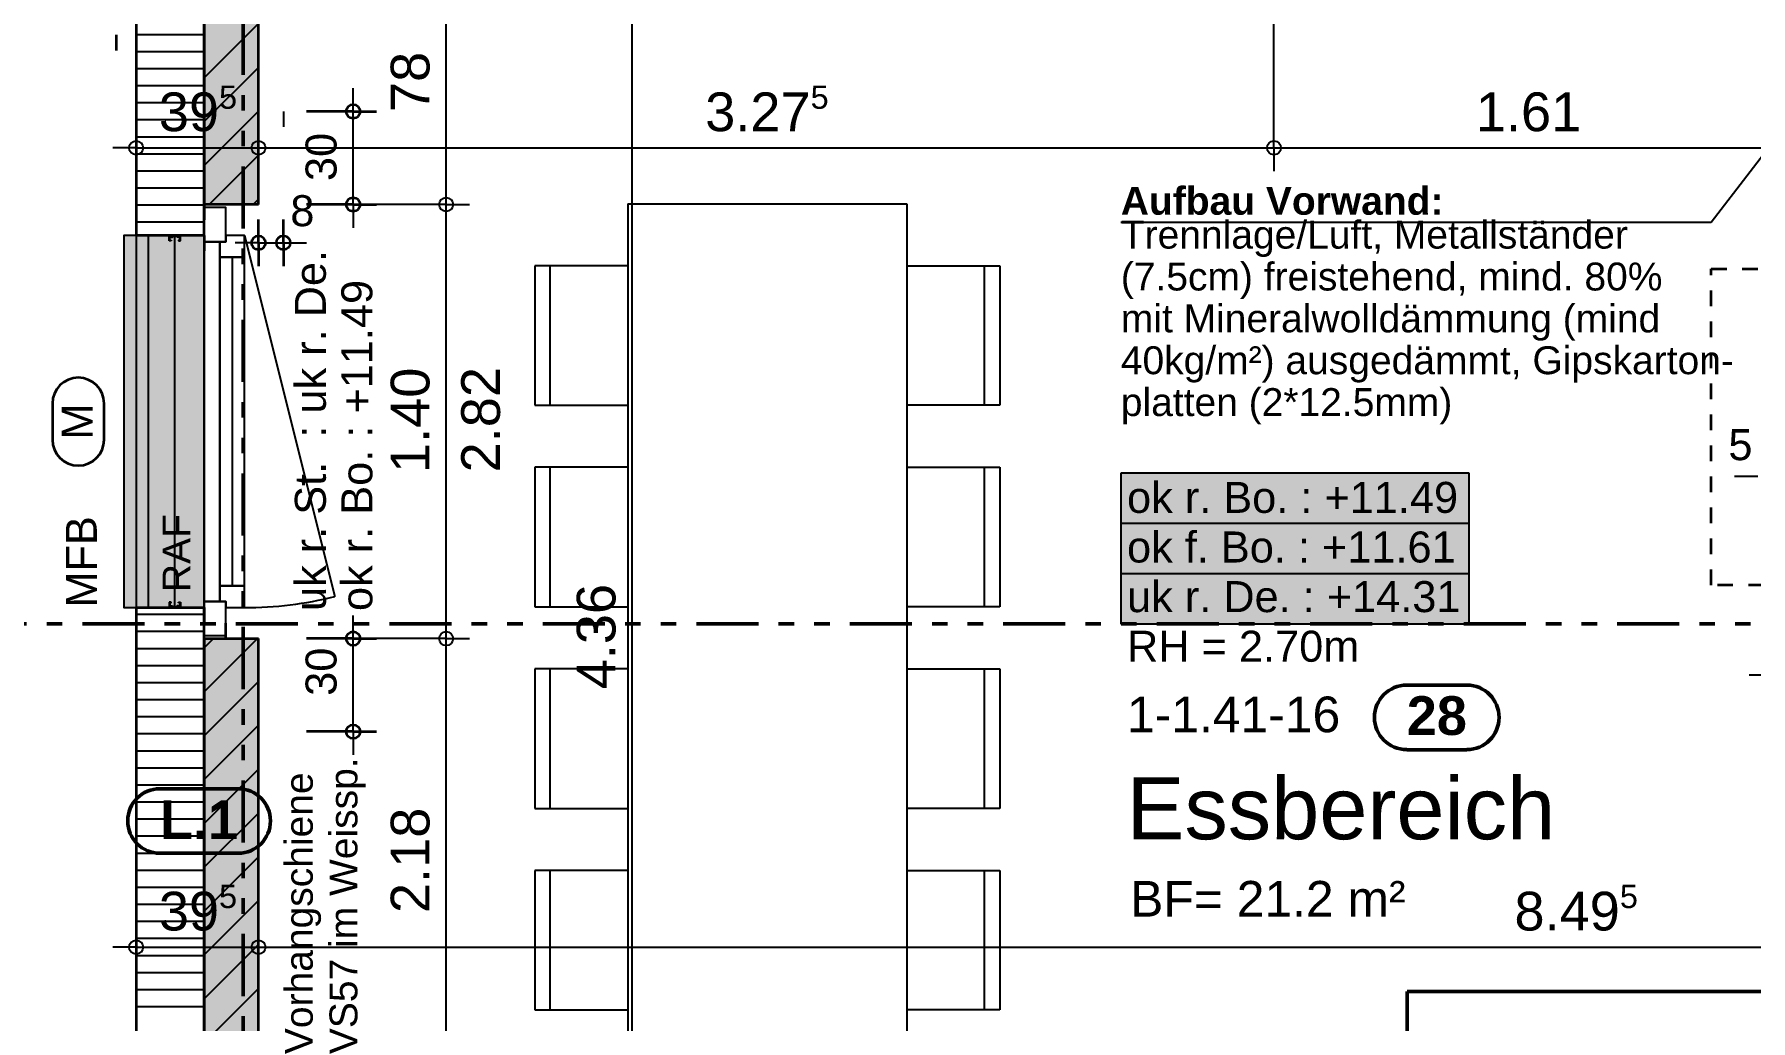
# Model space of a CAD drawing. Header units: centimetres. Extents: x 0.3 to 84.3, y 0.3 to 59.7.
# Drawn here: x 30.56 to 41.63, y 22.03 to 28.39 of the extents above; entities that cross this region are included whole.
import ezdxf

# ---------------------------------------------------------------- set-up
doc = ezdxf.new("R2010")
doc.units = ezdxf.units.CM
for name, pattern in [('AUSGEZOGEN', [0]), ('LINIE_17', [0.05, 0, -0.05]), ('LINIE_23', [0.79, 0.4, -0.13, 0, -0.13, 0, -0.13]), ('PHANTOM', [63.5, 31.75, -6.35, 6.35, -6.35, 6.35, -6.35]), ('PUNKT', [6.35, 0, -6.35]), ('RAND', [44.45, 12.7, -6.35, 12.7, -6.35, 0, -6.35]), ('STRICHPUNKT', [25.4, 12.7, -6.35, 0, -6.35]), ('VERDECKT', [9.525, 6.35, -3.175])]:
    doc.linetypes.add(name, pattern=pattern)
for name, color, linetype, lineweight in [('Bauachsen grob', 7, 'RAND', 25), ('Daemmung', 7, 'AUSGEZOGEN', 35), ('Decke', 7, 'AUSGEZOGEN', 35), ('Fenster', 7, 'AUSGEZOGEN', 35), ('Fuellflaeche tragende Wände MW', 7, 'AUSGEZOGEN', 25), ('Holzgelaender', 7, 'AUSGEZOGEN', 50), ('Konstruktion oben', 7, 'VERDECKT', 25), ('Oeffnungsrichtung Fenster', 7, 'AUSGEZOGEN', 25), ('Raumbezeichnung', 7, 'AUSGEZOGEN', 35), ('Rolladen', 7, 'AUSGEZOGEN', 25), ('Schnittbegrenzung', 7, 'AUSGEZOGEN', 25), ('Spengler', 7, 'AUSGEZOGEN', 35), ('Text Koten', 7, 'AUSGEZOGEN', 50), ('Text Werkplan Ausfuehrung', 7, 'AUSGEZOGEN', 50), ('Vermassung Decke', 180, 'VERDECKT', 50), ('Vorhangbrett', 7, 'AUSGEZOGEN', 25), ('Wand Mauerwerk tragend', 7, 'AUSGEZOGEN', 35), ('Werkplan- Ausfuehrungsmasse', 7, 'AUSGEZOGEN', 25)]:
    doc.layers.add(name, color=color, linetype=linetype, lineweight=lineweight)
doc.layers.add('Elektro Text', color=7, linetype='AUSGEZOGEN', lineweight=35, true_color=0x656565)
doc.layers.add('Moebel', color=7, linetype='AUSGEZOGEN', lineweight=25, true_color=0xababab)
doc.styles.add('ARIAL', font='ARIAL.TTF')

msp = doc.modelspace()

# ---------------------------------------------------------------- hatches: boundary and pattern name
at = {"layer": 'Fuellflaeche tragende Wände MW', "linetype": 'AUSGEZOGEN', "lineweight": 25}
h = msp.add_hatch(color=254, dxfattribs=at)
h.paths.add_polyline_path([(31.66, 47.164), (31.66, 40.464), (32.01, 40.464), (32.01, 47.164)])
h.paths.add_polyline_path([(31.66, 27.289), (32.01, 27.289), (32.01, 31.794), (31.66, 31.794)])
h.paths.add_polyline_path([(31.66, 34.594), (32.01, 34.594), (32.01, 37.664), (31.66, 37.664)])
msp.add_hatch(color=254, dxfattribs=at).paths.add_polyline_path([(32.01, 24.489), (31.66, 24.489), (31.66, 20.134), (32.01, 20.134)])
at = {"layer": 'Holzgelaender', "linetype": 'AUSGEZOGEN', "lineweight": 25, "true_color": 0xf1f1f1}
msp.add_hatch(color=7, dxfattribs=at).paths.add_polyline_path([(31.3, 27.089), (31.22, 27.089), (31.22, 24.689), (31.3, 24.689)])
at = {"layer": 'Spengler', "linetype": 'AUSGEZOGEN', "lineweight": 25, "true_color": 0xfafafa}
msp.add_hatch(color=7, dxfattribs=at).paths.add_polyline_path([(31.14, 27.089), (31.14, 24.689), (31.66, 24.689), (31.66, 27.089)])
at = {"layer": 'Text Koten', "linetype": 'AUSGEZOGEN', "lineweight": 25, "true_color": 0xf1f1f1}
msp.add_hatch(color=7, dxfattribs=at).paths.add_polyline_path([(37.572, 25.557), (37.572, 24.584), (39.818, 24.584), (39.818, 25.557)])

# ---------------------------------------------------------------- linework, layer by layer
at = {"layer": 'Bauachsen grob', "color": 32, "linetype": 'LINIE_23', "lineweight": 50, "true_color": 0xc36e14}
for p, q in [((31.91, 1.394), (31.91, 57.974)), ((21.964, 24.584), (72.416, 24.584))]:
    msp.add_line(p, q, dxfattribs=at)
at = {"layer": 'Daemmung', "color": 7, "linetype": 'AUSGEZOGEN', "lineweight": 35}
for p, q in [((31.22, 31.994), (31.22, 27.089)), ((31.66, 27.289), (31.66, 31.794)), ((31.66, 27.089), (31.66, 27.289)), ((31.66, 27.089), (31.22, 27.089)), ((31.22, 24.689), (31.66, 24.689)), ((31.22, 24.689), (31.22, 19.354)), ((31.66, 24.489), (31.66, 24.689)), ((31.66, 20.134), (31.66, 24.489))]:
    msp.add_line(p, q, dxfattribs=at)
at = {"layer": 'Daemmung', "color": 7, "linetype": 'VERDECKT', "lineweight": 25}
msp.add_line((31.22, 27.089), (31.22, 24.609), dxfattribs=at)
at = {"layer": 'Daemmung', "color": 7, "linetype": 'AUSGEZOGEN', "lineweight": 25}
for points in [[(31.66, 28.384), (31.66, 28.384), (31.66, 28.384), (31.66, 28.384), (31.66, 28.384), (31.66, 28.384), (31.22, 28.384)], [(31.66, 28.384), (31.66, 28.384), (31.66, 28.384), (31.66, 28.384), (31.66, 28.384), (31.66, 28.384), (31.22, 28.384)], [(31.66, 28.274), (31.66, 28.274), (31.66, 28.274), (31.66, 28.274), (31.66, 28.274), (31.66, 28.274), (31.22, 28.274)], [(31.66, 28.164), (31.66, 28.164), (31.66, 28.164), (31.66, 28.164), (31.66, 28.164), (31.66, 28.164), (31.22, 28.164)], [(31.66, 28.054), (31.66, 28.054), (31.66, 28.054), (31.66, 28.054), (31.66, 28.054), (31.66, 28.054), (31.22, 28.054)], [(31.66, 27.944), (31.66, 27.944), (31.66, 27.944), (31.66, 27.944), (31.66, 27.944), (31.66, 27.944), (31.22, 27.944)], [(31.66, 27.944), (31.66, 27.944), (31.66, 27.944), (31.66, 27.944), (31.66, 27.944), (31.66, 27.944), (31.22, 27.944)], [(31.66, 27.834), (31.66, 27.834), (31.66, 27.834), (31.66, 27.834), (31.66, 27.834), (31.66, 27.834), (31.22, 27.834)], [(31.66, 27.724), (31.66, 27.724), (31.66, 27.724), (31.66, 27.724), (31.66, 27.724), (31.66, 27.724), (31.22, 27.724)], [(31.66, 27.614), (31.66, 27.614), (31.66, 27.614), (31.66, 27.614), (31.66, 27.614), (31.66, 27.614), (31.22, 27.614)], [(31.66, 27.504), (31.66, 27.504), (31.66, 27.504), (31.66, 27.504), (31.66, 27.504), (31.66, 27.504), (31.22, 27.504)], [(31.66, 27.504), (31.66, 27.504), (31.66, 27.504), (31.66, 27.504), (31.66, 27.504), (31.66, 27.504), (31.22, 27.504)], [(31.66, 27.394), (31.66, 27.394), (31.66, 27.394), (31.66, 27.394), (31.66, 27.394), (31.66, 27.394), (31.22, 27.394)], [(31.66, 27.284), (31.66, 27.284), (31.66, 27.284), (31.66, 27.284), (31.66, 27.284), (31.66, 27.284), (31.22, 27.284)], [(31.66, 27.174), (31.66, 27.174), (31.66, 27.174), (31.66, 27.174), (31.66, 27.174), (31.66, 27.174), (31.22, 27.174)], [(31.66, 24.644), (31.66, 24.644), (31.22, 24.644)], [(31.66, 24.534), (31.66, 24.534), (31.22, 24.534)], [(31.66, 24.424), (31.66, 24.424), (31.22, 24.424)], [(31.66, 24.424), (31.66, 24.424), (31.22, 24.424)], [(31.66, 24.314), (31.66, 24.314), (31.22, 24.314)], [(31.66, 24.204), (31.66, 24.204), (31.22, 24.204)], [(31.66, 24.094), (31.66, 24.094), (31.22, 24.094)], [(31.66, 23.984), (31.66, 23.984), (31.22, 23.984)], [(31.66, 23.984), (31.66, 23.984), (31.22, 23.984)], [(31.66, 23.874), (31.66, 23.874), (31.22, 23.874)], [(31.66, 23.764), (31.66, 23.764), (31.22, 23.764)], [(31.66, 23.654), (31.66, 23.654), (31.22, 23.654)], [(31.66, 23.544), (31.66, 23.544), (31.22, 23.544)], [(31.66, 23.544), (31.66, 23.544), (31.22, 23.544)], [(31.66, 23.434), (31.66, 23.434), (31.22, 23.434)], [(31.66, 23.324), (31.66, 23.324), (31.22, 23.324)], [(31.66, 23.214), (31.66, 23.214), (31.22, 23.214)], [(31.66, 23.104), (31.66, 23.104), (31.22, 23.104)], [(31.66, 23.104), (31.66, 23.104), (31.22, 23.104)], [(31.66, 22.994), (31.66, 22.994), (31.22, 22.994)], [(31.66, 22.884), (31.66, 22.884), (31.22, 22.884)], [(31.66, 22.774), (31.66, 22.774), (31.22, 22.774)], [(31.66, 22.664), (31.66, 22.664), (31.22, 22.664)], [(31.66, 22.664), (31.66, 22.664), (31.22, 22.664)], [(31.66, 22.554), (31.66, 22.554), (31.22, 22.554)], [(31.66, 22.444), (31.66, 22.444), (31.22, 22.444)], [(31.66, 22.334), (31.66, 22.334), (31.22, 22.334)], [(31.66, 22.224), (31.66, 22.224), (31.22, 22.224)], [(31.66, 22.224), (31.66, 22.224), (31.22, 22.224)], [(31.66, 22.114), (31.66, 22.114), (31.22, 22.114)]]:
    msp.add_lwpolyline(points, dxfattribs=at)
at = {"layer": 'Decke', "color": 92, "linetype": 'LINIE_17', "lineweight": 35, "true_color": 0x00c600}
for p, q in [((41.38, 26.874), (52.52, 26.874)), ((41.38, 24.834), (41.38, 26.874)), ((52.52, 24.834), (41.38, 24.834))]:
    msp.add_line(p, q, dxfattribs=at)
at = {"layer": 'Elektro Text', "color": 40, "linetype": 'AUSGEZOGEN', "lineweight": 35}
for p, q in [((30.68, 26.005), (30.68, 25.772)), ((31.013, 26.005), (31.013, 25.772))]:
    msp.add_line(p, q, dxfattribs=at)
for centre, start, end in [((30.847, 26.005), 0, 180), ((30.847, 25.772), 180, 0)]:
    msp.add_arc(centre, 0.167, start, end, dxfattribs=at)
at = {"layer": 'Fenster', "color": 7, "linetype": 'AUSGEZOGEN', "lineweight": 25}
msp.add_line((31.84, 26.949), (31.84, 24.829), dxfattribs=at)
for points in [[(31.66, 27.269), (31.66, 27.049), (31.8, 27.049), (31.8, 27.269), (31.66, 27.269)], [(31.66, 27.089), (31.14, 27.089), (31.14, 24.689), (31.66, 24.689), (31.66, 27.089)], [(31.76, 24.729), (31.76, 27.049), (31.66, 27.049), (31.66, 24.729), (31.76, 24.729)], [(31.8, 27.089), (31.8, 27.049), (31.76, 27.049), (31.76, 26.949), (31.92, 26.949), (31.92, 27.089), (31.8, 27.089)], [(31.76, 26.949), (31.76, 24.829), (31.92, 24.829), (31.92, 26.949), (31.76, 26.949)], [(31.76, 24.829), (31.76, 24.729), (31.8, 24.729), (31.8, 24.689), (31.92, 24.689), (31.92, 24.829), (31.76, 24.829)], [(31.66, 24.729), (31.66, 24.509), (31.8, 24.509), (31.8, 24.729), (31.66, 24.729)]]:
    msp.add_lwpolyline(points, dxfattribs=at)
at = {"layer": 'Holzgelaender', "color": 7, "linetype": 'AUSGEZOGEN', "lineweight": 25}
for p, q in [((31.22, 27.089), (31.22, 24.689)), ((31.3, 27.089), (31.22, 27.089)), ((31.3, 24.689), (31.3, 27.089)), ((31.22, 24.689), (31.3, 24.689))]:
    msp.add_line(p, q, dxfattribs=at)
at = {"layer": 'Konstruktion oben', "color": 7, "linetype": 'PUNKT', "lineweight": 35}
msp.add_line((31.092, 47.732), (31.092, 10.796), dxfattribs=at)
at = {"layer": 'Moebel', "color": 253, "linetype": 'AUSGEZOGEN', "lineweight": 25, "true_color": 0xababab}
for p, q in [((34.392, 27.294), (34.392, 21.694)), ((34.392, 27.294), (36.192, 27.294)), ((36.192, 27.294), (36.192, 21.694)), ((33.792, 26.894), (33.792, 25.994)), ((34.392, 26.894), (33.792, 26.894)), ((33.892, 25.994), (33.892, 26.894)), ((36.192, 26.894), (36.792, 26.894)), ((36.692, 25.994), (36.692, 26.894)), ((36.792, 26.894), (36.792, 25.994)), ((33.792, 25.994), (34.392, 25.994)), ((36.792, 25.994), (36.192, 25.994)), ((33.792, 25.594), (33.792, 24.694)), ((34.392, 25.594), (33.792, 25.594)), ((33.892, 24.694), (33.892, 25.594)), ((36.192, 25.594), (36.792, 25.594)), ((36.692, 24.694), (36.692, 25.594)), ((36.792, 25.594), (36.792, 24.694)), ((33.792, 24.694), (34.392, 24.694)), ((36.792, 24.694), (36.192, 24.694)), ((33.792, 24.294), (33.792, 23.394)), ((34.392, 24.294), (33.792, 24.294)), ((33.892, 23.394), (33.892, 24.294)), ((36.192, 24.294), (36.792, 24.294)), ((36.692, 23.394), (36.692, 24.294)), ((36.792, 24.294), (36.792, 23.394)), ((33.792, 23.394), (34.392, 23.394)), ((36.792, 23.394), (36.192, 23.394)), ((33.792, 22.994), (33.792, 22.094)), ((34.392, 22.994), (33.792, 22.994)), ((33.892, 22.094), (33.892, 22.994)), ((36.192, 22.994), (36.792, 22.994)), ((36.692, 22.094), (36.692, 22.994)), ((36.792, 22.994), (36.792, 22.094)), ((33.792, 22.094), (34.392, 22.094)), ((36.792, 22.094), (36.192, 22.094))]:
    msp.add_line(p, q, dxfattribs=at)
at = {"layer": 'Oeffnungsrichtung Fenster', "color": 7, "linetype": 'VERDECKT', "lineweight": 25}
msp.add_line((31.92, 27.089), (32.502, 24.761), dxfattribs=at)
msp.add_arc((31.92, 27.089), 2.4, 270, 284.0362, dxfattribs=at)
at = {"layer": 'Rolladen', "color": 7, "linetype": 'AUSGEZOGEN', "lineweight": 25}
for p, q in [((31.438, 27.088), (31.434, 27.088)), ((31.434, 27.054), (31.434, 27.088)), ((31.446, 27.054), (31.434, 27.054)), ((31.438, 27.082), (31.438, 27.088)), ((31.438, 27.082), (31.452, 27.082)), ((31.438, 27.078), (31.454, 27.078)), ((31.438, 27.058), (31.438, 27.078)), ((31.438, 27.058), (31.446, 27.058)), ((31.446, 27.058), (31.446, 27.054)), ((31.452, 27.082), (31.459, 27.089)), ((31.454, 27.078), (31.461, 27.085)), ((31.481, 27.089), (31.459, 27.089)), ((31.461, 27.085), (31.479, 27.085)), ((31.475, 27.089), (31.465, 27.089)), ((31.476, 27.089), (31.475, 27.089)), ((31.486, 27.078), (31.479, 27.085)), ((31.488, 27.082), (31.481, 27.089)), ((31.502, 27.078), (31.486, 27.078)), ((31.502, 27.082), (31.488, 27.082)), ((31.494, 27.058), (31.494, 27.054)), ((31.502, 27.058), (31.494, 27.058)), ((31.494, 27.054), (31.506, 27.054)), ((31.502, 27.082), (31.502, 27.088)), ((31.506, 27.088), (31.502, 27.088)), ((31.502, 27.058), (31.502, 27.078)), ((31.506, 27.054), (31.506, 27.088)), ((31.446, 24.724), (31.434, 24.724)), ((31.434, 24.724), (31.434, 24.69)), ((31.438, 24.69), (31.434, 24.69)), ((31.438, 24.72), (31.438, 24.7)), ((31.438, 24.72), (31.446, 24.72)), ((31.438, 24.7), (31.454, 24.7)), ((31.438, 24.696), (31.438, 24.69)), ((31.438, 24.696), (31.452, 24.696)), ((31.446, 24.72), (31.446, 24.724)), ((31.452, 24.696), (31.459, 24.689)), ((31.454, 24.7), (31.461, 24.693)), ((31.481, 24.689), (31.459, 24.689)), ((31.461, 24.693), (31.479, 24.693)), ((31.475, 24.689), (31.465, 24.689)), ((31.476, 24.689), (31.475, 24.689)), ((31.486, 24.7), (31.479, 24.693)), ((31.488, 24.696), (31.481, 24.689)), ((31.502, 24.7), (31.486, 24.7)), ((31.502, 24.696), (31.488, 24.696)), ((31.494, 24.724), (31.506, 24.724)), ((31.494, 24.72), (31.494, 24.724)), ((31.502, 24.72), (31.494, 24.72)), ((31.502, 24.72), (31.502, 24.7)), ((31.502, 24.696), (31.502, 24.69)), ((31.506, 24.69), (31.502, 24.69)), ((31.506, 24.724), (31.506, 24.69))]:
    msp.add_line(p, q, dxfattribs=at)
at = {"layer": 'Rolladen', "color": 7, "linetype": 'PHANTOM', "lineweight": 25}
msp.add_line((31.47, 24.689), (31.47, 27.089), dxfattribs=at)
at = {"layer": 'Schnittbegrenzung', "color": 14, "linetype": 'STRICHPUNKT', "lineweight": 50, "true_color": 0xb20000}
for p, q in [((42.42, 22.214), (39.42, 22.214)), ((39.42, 22.214), (39.42, 1.034))]:
    msp.add_line(p, q, dxfattribs=at)
at = {"layer": 'Text Koten', "color": 7, "linetype": 'AUSGEZOGEN', "lineweight": 25}
for p, q in [((37.572, 25.557), (37.572, 24.584)), ((39.818, 25.557), (37.572, 25.557)), ((39.818, 24.584), (39.818, 25.557)), ((37.572, 25.233), (39.818, 25.233)), ((37.572, 24.908), (39.818, 24.908)), ((37.572, 24.584), (39.818, 24.584))]:
    msp.add_line(p, q, dxfattribs=at)
at = {"layer": 'Text Werkplan Ausfuehrung', "color": 7, "linetype": 'AUSGEZOGEN', "lineweight": 25}
for p, q in [((41.38, 27.174), (42.162, 28.194)), ((37.572, 27.174), (41.38, 27.174))]:
    msp.add_line(p, q, dxfattribs=at)
at = {"layer": 'Text Werkplan Ausfuehrung', "color": 240, "linetype": 'AUSGEZOGEN', "lineweight": 50}
for p, q in [((39.804, 24.189), (39.416, 24.189)), ((39.804, 23.772), (39.416, 23.772))]:
    msp.add_line(p, q, dxfattribs=at)
at = {"layer": 'Text Werkplan Ausfuehrung', "color": 92, "linetype": 'AUSGEZOGEN', "lineweight": 50, "true_color": 0x00b300}
for p, q in [((31.879, 23.521), (31.374, 23.521)), ((31.879, 23.105), (31.374, 23.105))]:
    msp.add_line(p, q, dxfattribs=at)
at = {"layer": 'Text Werkplan Ausfuehrung', "color": 240, "linetype": 'AUSGEZOGEN', "lineweight": 50}
for centre, start, end in [((39.416, 23.981), 90, 270), ((39.804, 23.981), 270, 90)]:
    msp.add_arc(centre, 0.208, start, end, dxfattribs=at)
at = {"layer": 'Text Werkplan Ausfuehrung', "color": 92, "linetype": 'AUSGEZOGEN', "lineweight": 50, "true_color": 0x00b300}
for centre, start, end in [((31.374, 23.313), 90, 270), ((31.879, 23.313), 270, 90)]:
    msp.add_arc(centre, 0.208, start, end, dxfattribs=at)
at = {"layer": 'Vermassung Decke', "color": 92, "linetype": 'AUSGEZOGEN', "lineweight": 25, "true_color": 0x00c600}
msp.add_line((41.68, 25.534), (41.53, 25.534), dxfattribs=at)
at = {"layer": 'Vorhangbrett', "color": 191, "linetype": 'AUSGEZOGEN', "lineweight": 25, "true_color": 0xbe96ea}
for p, q in [((32.62, 27.889), (32.62, 28.039)), ((32.62, 27.289), (32.62, 27.889)), ((32.62, 27.289), (32.62, 27.139)), ((32.01, 27.042), (31.86, 27.042)), ((32.01, 27.042), (32.17, 27.042)), ((32.17, 27.042), (32.32, 27.042)), ((32.62, 24.489), (32.62, 24.639)), ((32.62, 23.889), (32.62, 24.489)), ((32.62, 23.889), (32.62, 23.739))]:
    msp.add_line(p, q, dxfattribs=at)
at = {"layer": 'Vorhangbrett', "color": 191, "linetype": 'PUNKT', "lineweight": 25, "true_color": 0xbe96ea}
msp.add_line((32.17, 27.889), (32.17, 23.889), dxfattribs=at)
at = {"layer": 'Vorhangbrett', "color": 191, "linetype": 'AUSGEZOGEN', "lineweight": 35, "true_color": 0xbe96ea}
for p, q in [((32.62, 27.889), (32.32, 27.889)), ((32.62, 27.889), (32.47, 27.889)), ((32.62, 27.889), (32.77, 27.889)), ((32.62, 27.289), (32.47, 27.289)), ((32.62, 27.289), (32.77, 27.289)), ((32.01, 27.042), (32.01, 27.192)), ((32.17, 27.042), (32.17, 27.192)), ((32.01, 27.042), (32.01, 26.892)), ((32.17, 27.042), (32.17, 26.892)), ((32.62, 24.489), (32.32, 24.489)), ((32.62, 24.489), (32.47, 24.489)), ((32.62, 24.489), (32.77, 24.489)), ((32.62, 23.889), (32.32, 23.889)), ((32.62, 23.889), (32.47, 23.889)), ((32.62, 23.889), (32.77, 23.889))]:
    msp.add_line(p, q, dxfattribs=at)
msp.add_lwpolyline([(32.62, 27.289), (32.406, 27.289), (32.406, 27.289), (32.32, 27.289)], dxfattribs=at)
for centre in [(32.62, 27.889), (32.62, 27.289), (32.01, 27.042), (32.17, 27.042), (32.62, 24.489), (32.62, 23.889)]:
    msp.add_circle(centre, 0.045, dxfattribs=at)
at = {"layer": 'Wand Mauerwerk tragend', "color": 7, "linetype": 'AUSGEZOGEN', "lineweight": 35}
for p, q in [((31.66, 31.794), (31.66, 27.289)), ((32.01, 27.289), (32.01, 28.854)), ((31.8, 27.289), (31.66, 27.289)), ((32.01, 27.289), (31.8, 27.289)), ((31.66, 24.489), (31.8, 24.489)), ((31.66, 24.489), (31.66, 20.134)), ((31.8, 24.489), (32.01, 24.489)), ((32.01, 20.134), (32.01, 24.489))]:
    msp.add_line(p, q, dxfattribs=at)
at = {"layer": 'Wand Mauerwerk tragend', "color": 180, "linetype": 'PUNKT', "lineweight": 35}
for p, q in [((31.8, 27.289), (31.66, 27.289)), ((31.66, 27.289), (31.66, 27.089)), ((31.8, 24.489), (31.8, 27.289)), ((31.66, 27.089), (31.66, 24.689)), ((31.66, 24.689), (31.66, 24.489)), ((31.66, 24.489), (31.8, 24.489))]:
    msp.add_line(p, q, dxfattribs=at)
at = {"layer": 'Wand Mauerwerk tragend', "color": 7, "linetype": 'AUSGEZOGEN', "lineweight": 25}
for p, q in [((31.66, 24.429), (31.72, 24.489)), ((31.66, 24.146), (32.003, 24.489))]:
    msp.add_line(p, q, dxfattribs=at)
for points in [[(31.66, 28.106), (32.01, 28.456), (32.01, 28.456), (32.01, 28.456), (32.01, 28.456), (32.01, 28.456), (32.01, 28.456)], [(31.66, 27.823), (32.01, 28.173), (32.01, 28.173), (32.01, 28.173), (32.01, 28.173), (32.01, 28.173), (32.01, 28.173)], [(31.66, 27.54), (32.01, 27.89), (32.01, 27.89), (32.01, 27.89), (32.01, 27.89), (32.01, 27.89), (32.01, 27.89)], [(31.692, 27.289), (32.01, 27.607), (32.01, 27.607), (32.01, 27.607), (32.01, 27.607), (32.01, 27.607), (32.01, 27.607)], [(31.975, 27.289), (32.01, 27.324), (32.01, 27.324), (32.01, 27.324), (32.01, 27.324), (32.01, 27.324), (32.01, 27.324)], [(31.66, 23.863), (32.01, 24.213), (32.01, 24.213)], [(31.66, 23.58), (32.01, 23.93), (32.01, 23.93)], [(31.66, 23.297), (32.01, 23.647), (32.01, 23.647)], [(31.66, 23.014), (32.01, 23.364), (32.01, 23.364)], [(31.66, 22.732), (32.01, 23.082), (32.01, 23.082)], [(31.66, 22.449), (32.01, 22.799), (32.01, 22.799)], [(31.66, 22.166), (32.01, 22.516), (32.01, 22.516)], [(31.66, 21.883), (32.01, 22.233), (32.01, 22.233)]]:
    msp.add_lwpolyline(points, dxfattribs=at)
at = {"layer": 'Werkplan- Ausfuehrungsmasse', "color": 7, "linetype": 'AUSGEZOGEN', "lineweight": 25}
for p, q in [((33.22, 27.289), (33.22, 28.854)), ((34.42, 20.134), (34.42, 28.854)), ((31.22, 27.654), (31.22, 27.804)), ((32.01, 27.654), (32.01, 27.804)), ((38.56, 27.654), (38.56, 27.804)), ((31.22, 27.654), (31.07, 27.654)), ((31.22, 27.654), (31.22, 27.504)), ((31.22, 27.654), (31.22, 27.654)), ((31.22, 27.654), (32.01, 27.654)), ((32.01, 27.654), (32.01, 27.504)), ((32.01, 27.654), (32.01, 27.654)), ((32.01, 27.654), (38.56, 27.654)), ((38.56, 27.654), (38.56, 27.504)), ((38.56, 27.654), (41.78, 27.654)), ((33.22, 27.289), (33.07, 27.289)), ((33.22, 27.289), (33.37, 27.289)), ((33.22, 24.489), (33.22, 27.289)), ((33.22, 24.489), (33.07, 24.489)), ((33.22, 24.489), (33.37, 24.489)), ((33.22, 20.134), (33.22, 24.489)), ((31.22, 22.499), (31.22, 22.649)), ((32.01, 22.499), (32.01, 22.649)), ((31.22, 22.499), (31.07, 22.499)), ((31.22, 22.499), (31.22, 22.349)), ((31.22, 22.499), (31.22, 22.499)), ((31.22, 22.499), (32.01, 22.499)), ((32.01, 22.499), (32.01, 22.349)), ((32.01, 22.499), (32.01, 22.499)), ((32.01, 22.499), (49, 22.499))]:
    msp.add_line(p, q, dxfattribs=at)
at = {"layer": 'Werkplan- Ausfuehrungsmasse', "color": 253, "linetype": 'AUSGEZOGEN', "lineweight": 25, "true_color": 0xa0a0a0}
msp.add_line((41.75, 24.254), (41.625, 24.254), dxfattribs=at)
at = {"layer": 'Werkplan- Ausfuehrungsmasse', "color": 7, "linetype": 'AUSGEZOGEN', "lineweight": 25}
for points in [[(38.56, 27.654), (38.56, 27.719), (38.56, 27.719), (38.56, 27.724), (38.56, 27.724), (38.56, 27.726), (38.56, 27.726), (38.56, 27.727), (38.56, 27.727), (38.56, 27.731), (38.56, 27.731), (38.56, 27.731), (38.56, 27.731), (38.56, 28.62)], [(33.22, 27.289), (33.157, 27.289), (33.157, 27.289), (33.157, 27.289), (33.157, 27.289), (33.155, 27.289), (33.155, 27.289), (33.154, 27.289), (33.154, 27.289), (33.153, 27.289), (33.153, 27.289), (33.152, 27.289), (33.152, 27.289), (33.151, 27.289), (33.151, 27.289), (33.151, 27.289), (33.151, 27.289), (33.15, 27.289), (33.15, 27.289), (33.149, 27.289), (33.149, 27.289), (33.149, 27.289), (33.149, 27.289), (33.142, 27.289), (33.142, 27.289), (33.142, 27.289), (33.142, 27.289), (33.142, 27.289), (33.142, 27.289), (32.42, 27.289)], [(33.22, 24.489), (33.156, 24.489), (33.156, 24.489), (33.155, 24.489), (33.155, 24.489), (33.154, 24.489), (33.154, 24.489), (33.153, 24.489), (33.153, 24.489), (33.152, 24.489), (33.152, 24.489), (33.151, 24.489), (33.151, 24.489), (33.151, 24.489), (33.151, 24.489), (33.15, 24.489), (33.15, 24.489), (33.149, 24.489), (33.149, 24.489), (33.149, 24.489), (33.149, 24.489), (33.148, 24.489), (33.148, 24.489), (33.148, 24.489), (33.148, 24.489), (33.142, 24.489), (33.142, 24.489), (33.142, 24.489), (33.142, 24.489), (33.142, 24.489), (33.142, 24.489), (32.42, 24.489)]]:
    msp.add_lwpolyline(points, dxfattribs=at)
for centre in [(31.22, 27.654), (32.01, 27.654), (38.56, 27.654), (33.22, 27.289), (33.22, 24.489), (31.22, 22.499), (32.01, 22.499)]:
    msp.add_circle(centre, 0.045, dxfattribs=at)

# ---------------------------------------------------------------- texts
at = {"layer": 'Elektro Text', "color": 40, "linetype": 'AUSGEZOGEN', "lineweight": 35, "insert": (30.94, 25.772), "char_height": 0.2, "width": 0.1, "attachment_point": 7, "rotation": 90, "style": 'ARIAL'}
msp.add_mtext('M', dxfattribs=at)
at = {"layer": 'Raumbezeichnung', "color": 7, "linetype": 'AUSGEZOGEN', "lineweight": 50, "char_height": 0.23, "width": 0.115, "attachment_point": 7, "style": 'ARIAL'}
for s, insert in [('1-1.41-16', (37.612, 23.882)), ('BF=\\~21.2\\~m²', (37.632, 22.696))]:
    msp.add_mtext(s, dxfattribs=dict(at, insert=insert))
at = {"layer": 'Raumbezeichnung', "color": 7, "linetype": 'AUSGEZOGEN', "lineweight": 35, "insert": (37.61, 23.189), "char_height": 0.4, "width": 0.2, "attachment_point": 7, "style": 'ARIAL'}
msp.add_mtext('Essbereich', dxfattribs=at)
at = {"layer": 'Text Koten', "color": 7, "linetype": 'AUSGEZOGEN', "lineweight": 35, "char_height": 0.2, "width": 0.1, "attachment_point": 7, "rotation": 90, "style": 'ARIAL'}
for s, insert in [('uk\\~r.\\~St.\\~\\~:\\~uk\\~r.\\~De.', (32.447, 24.667)), ('ok\\~r.\\~Bo.\\~:\\~+11.49', (32.747, 24.667))]:
    msp.add_mtext(s, dxfattribs=dict(at, insert=insert))
at = {"layer": 'Text Koten', "color": 7, "linetype": 'AUSGEZOGEN', "lineweight": 35, "char_height": 0.2, "width": 0.1, "attachment_point": 7, "style": 'ARIAL'}
for s, insert in [('ok\\~r.\\~Bo.\\~:\\~+11.49', (37.612, 25.297)), ('ok\\~f.\\~Bo.\\~:\\~+11.61', (37.612, 24.977)), ('uk\\~r.\\~De.\\~:\\~+14.31', (37.612, 24.657)), ('RH\\~=\\~2.70m', (37.612, 24.337))]:
    msp.add_mtext(s, dxfattribs=dict(at, insert=insert))
at = {"layer": 'Text Werkplan Ausfuehrung', "color": 7, "linetype": 'AUSGEZOGEN', "lineweight": 35, "char_height": 0.18, "width": 0.09, "attachment_point": 7, "style": 'ARIAL'}
for s, insert in [('\\fArial|i0|b1|c0|p0;Aufbau\\~Vorwand:', (37.572, 27.22)), ('Trennlage/Luft,\\~Metallständer\\~', (37.572, 26.95)), ('(7.5cm)\\~freistehend,\\~mind.\\~80%\\~', (37.572, 26.68)), ('mit\\~Mineralwolldämmung\\~(mind\\~', (37.572, 26.41)), ('40kg/m²)\\~ausgedämmt,\\~Gipskarton-', (37.572, 26.14)), ('platten\\~(2*12.5mm)', (37.572, 25.87))]:
    msp.add_mtext(s, dxfattribs=dict(at, insert=insert))
at = {"layer": 'Text Werkplan Ausfuehrung', "color": 7, "linetype": 'AUSGEZOGEN', "lineweight": 35, "attachment_point": 7, "rotation": 90, "style": 'ARIAL'}
for s, insert, char_height, width in [('MFB', (30.967, 24.689), 0.2, 0.1), ('RAF', (31.571, 24.789), 0.18, 0.09)]:
    msp.add_mtext(s, dxfattribs=dict(at, insert=insert, char_height=char_height, width=width))
at = {"layer": 'Text Werkplan Ausfuehrung', "color": 240, "linetype": 'AUSGEZOGEN', "lineweight": 50, "insert": (39.416, 23.864), "char_height": 0.25, "width": 0.125, "attachment_point": 7, "style": 'ARIAL'}
msp.add_mtext('\\fArial|i0|b1|c0|p0;28', dxfattribs=at)
at = {"layer": 'Text Werkplan Ausfuehrung', "color": 92, "linetype": 'AUSGEZOGEN', "lineweight": 50, "true_color": 0x00b300, "insert": (31.374, 23.196), "char_height": 0.25, "width": 0.125, "attachment_point": 7, "style": 'ARIAL'}
msp.add_mtext('\\fArial|i0|b1|c0|p0;L.1', dxfattribs=at)
at = {"layer": 'Vermassung Decke', "color": 92, "linetype": 'AUSGEZOGEN', "lineweight": 35, "true_color": 0x00c600, "insert": (41.491, 25.637), "char_height": 0.2, "width": 0.1, "attachment_point": 7, "style": 'ARIAL'}
msp.add_mtext('5', dxfattribs=at)
at = {"layer": 'Vorhangbrett', "color": 191, "linetype": 'AUSGEZOGEN', "lineweight": 35, "true_color": 0xbe96ea, "attachment_point": 7, "rotation": 90, "style": 'ARIAL'}
for s, insert, char_height, width in [('30', (32.516, 27.44), 0.2, 0.1), ('30', (32.516, 24.12), 0.2, 0.1), ('VS57\\~im\\~Weissp.', (32.702, 21.809), 0.18, 0.09), ('Vorhangschiene', (32.414, 21.809), 0.18, 0.09)]:
    msp.add_mtext(s, dxfattribs=dict(at, insert=insert, char_height=char_height, width=width))
at = {"layer": 'Vorhangbrett', "color": 191, "linetype": 'AUSGEZOGEN', "lineweight": 35, "true_color": 0xbe96ea, "insert": (32.215, 27.146), "char_height": 0.2, "width": 0.1, "attachment_point": 7, "style": 'ARIAL'}
msp.add_mtext('8', dxfattribs=at)
at = {"layer": 'Werkplan- Ausfuehrungsmasse', "color": 7, "linetype": 'AUSGEZOGEN', "lineweight": 50, "char_height": 0.25, "width": 0.125, "attachment_point": 7, "rotation": 90, "style": 'ARIAL'}
for s, insert in [('78', (33.116, 27.885)), ('1.40', (33.116, 25.557)), ('2.82', (33.571, 25.561)), ('4.36', (34.316, 24.162)), ('2.18', (33.116, 22.719))]:
    msp.add_mtext(s, dxfattribs=dict(at, insert=insert))
at = {"layer": 'Werkplan- Ausfuehrungsmasse', "color": 7, "linetype": 'AUSGEZOGEN', "lineweight": 50, "attachment_point": 7, "style": 'ARIAL'}
for s, insert, char_height, width in [('39', (31.367, 27.758), 0.25, 0.125), ('5', (31.755, 27.904), 0.15, 0.075), ('3.27', (34.891, 27.758), 0.25, 0.125), ('5', (35.571, 27.904), 0.15, 0.075), ('1.61', (39.862, 27.758), 0.25, 0.125), ('39', (31.367, 22.603), 0.25, 0.125), ('5', (31.755, 22.749), 0.15, 0.075), ('8.49', (40.111, 22.603), 0.25, 0.125), ('5', (40.791, 22.749), 0.15, 0.075)]:
    msp.add_mtext(s, dxfattribs=dict(at, insert=insert, char_height=char_height, width=width))

doc.saveas('drawing.dxf')
